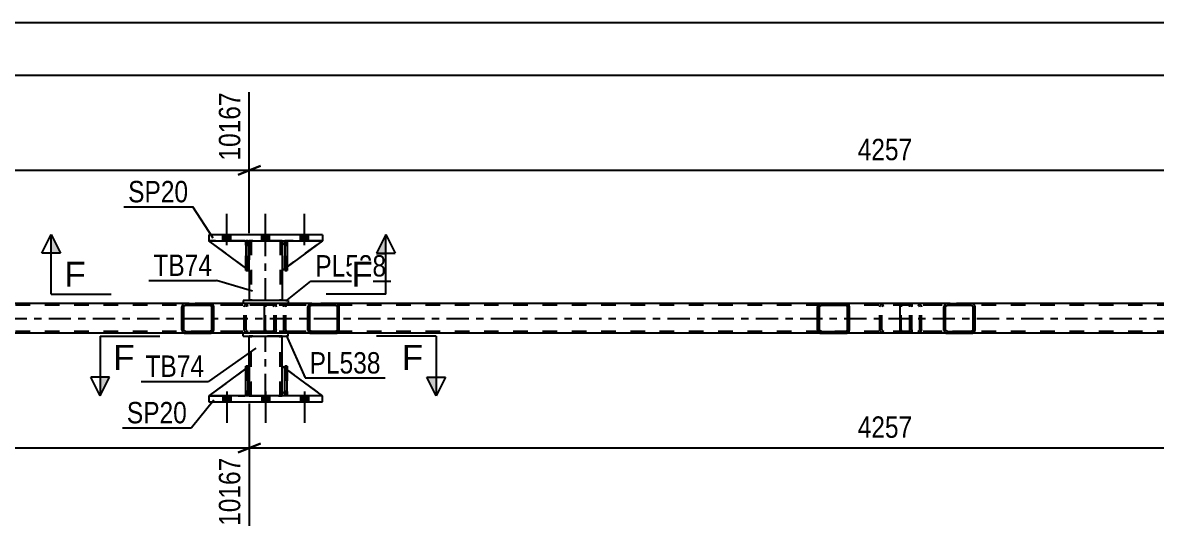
# Model space of a CAD drawing. Header units: millimetres. Extents: x 0 to 841, y 0 to 594.
# Drawn here: x 471.4 to 623.2, y 197.6 to 265.5 of the extents above; entities that cross this region are included whole.
import ezdxf

# ---------------------------------------------------------------- set-up
doc = ezdxf.new("R2010")
doc.units = ezdxf.units.MM
doc.linetypes.add('DXK_LINE_DOT2', pattern=[3.9198, 1.9599, -1.9599])
doc.linetypes.add('DXK_LINE_DOT3', pattern=[5.9187, 2.979, -0.9799, 0.9799, -0.9799])
doc.styles.add('Arial', font='ARIAL.TTF', dxfattribs={"height": 0.2})
doc.styles.add('Arial Narrow', font='ARIALN.TTF', dxfattribs={"height": 0.2})

# ---------------------------------------------------------------- blocks, each defined once
blk = doc.blocks.new('Part-122573939-2885 - 2767')
at = {"color": 2, "linetype": 'Continuous'}
for p, q in [((506.5, 215.55), (506.5, 219.55)), ((506.5, 219.55), (506.82, 219.55)), ((506.82, 215.55), (506.82, 219.55)), ((506.5, 215.55), (506.5, 215.55)), ((506.82, 215.55), (506.5, 215.55))]:
    blk.add_line(p, q, dxfattribs=at)
at = {"color": 7, "linetype": 'DXK_LINE_DOT2'}
for p, q in [((506.5, 219.55), (506.5, 216.15)), ((506.82, 216.15), (506.82, 219.55)), ((506.5, 216.15), (506.5, 215.55)), ((506.5, 216.15), (506.82, 216.15)), ((506.82, 215.55), (506.82, 216.15)), ((506.82, 215.55), (506.82, 215.55))]:
    blk.add_line(p, q, dxfattribs=at)
blk = doc.blocks.new('Part-122573939-2821 - 2767')
at = {"linetype": 'Continuous'}
h = blk.add_hatch(dxfattribs=at)
h.set_pattern_fill('', scale=0.7, style=0, pattern_type=0)
h.set_pattern_definition([(45, (513.7665, 227.6517), (-1.57154, 1.57154), [])])
h.paths.add_polyline_path([(513.8, 227.47), (513.77, 227.65), (513.66, 227.81), (513.49, 227.91), (513.3, 227.95), (510.12, 227.95), (509.93, 227.91), (509.76, 227.81), (509.65, 227.65), (509.61, 227.47), (509.61, 224.43), (509.65, 224.24), (509.76, 224.09), (509.93, 223.98), (510.12, 223.95), (513.3, 223.95), (513.49, 223.98), (513.66, 224.09), (513.77, 224.24), (513.8, 224.43)])
h.paths.add_polyline_path([(513.53, 224.34), (513.48, 224.26), (513.4, 224.21), (513.3, 224.19), (510.12, 224.19), (510.02, 224.21), (509.94, 224.26), (509.89, 224.34), (509.87, 224.43), (509.87, 227.47), (509.89, 227.56), (509.94, 227.64), (510.02, 227.69), (510.12, 227.71), (513.3, 227.71), (513.4, 227.69), (513.48, 227.64), (513.53, 227.56), (513.55, 227.47), (513.55, 224.43)])
at = {"color": 2, "linetype": 'Continuous'}
for p, q in [((503.81, 227.65), (503.87, 227.81)), ((503.87, 227.81), (503.96, 227.91)), ((503.96, 227.91), (504.06, 227.95)), ((510.12, 227.95), (504.06, 227.95)), ((510.12, 227.95), (509.93, 227.91)), ((510.12, 227.95), (513.3, 227.95)), ((513.49, 227.91), (513.3, 227.95)), ((503.79, 227.47), (503.81, 227.65)), ((503.79, 224.43), (503.79, 227.47)), ((509.65, 227.65), (509.61, 227.47)), ((509.61, 224.43), (509.61, 227.47)), ((509.87, 227.47), (509.89, 227.56)), ((509.87, 224.43), (509.87, 227.47)), ((509.89, 227.56), (509.94, 227.64)), ((509.94, 227.64), (510.02, 227.69)), ((510.02, 227.69), (510.12, 227.71)), ((510.12, 227.71), (513.3, 227.71)), ((513.3, 227.71), (513.4, 227.69)), ((513.4, 227.69), (513.48, 227.64)), ((513.48, 227.64), (513.53, 227.56)), ((513.53, 227.56), (513.55, 227.47)), ((513.55, 224.43), (513.55, 227.47)), ((513.8, 227.47), (513.77, 227.65)), ((513.8, 224.43), (513.8, 227.47)), ((503.81, 224.24), (503.79, 224.43)), ((503.87, 224.09), (503.81, 224.24)), ((503.96, 223.98), (503.87, 224.09)), ((504.06, 223.95), (503.96, 223.98)), ((510.12, 223.95), (504.06, 223.95)), ((509.61, 224.43), (509.65, 224.24)), ((509.89, 224.34), (509.87, 224.43)), ((509.94, 224.26), (509.89, 224.34)), ((509.93, 223.98), (510.12, 223.95)), ((510.02, 224.21), (509.94, 224.26)), ((510.12, 224.19), (510.02, 224.21)), ((510.12, 224.19), (513.3, 224.19)), ((510.12, 223.95), (513.3, 223.95)), ((513.4, 224.21), (513.3, 224.19)), ((513.3, 223.95), (513.49, 223.98)), ((513.48, 224.26), (513.4, 224.21)), ((513.53, 224.34), (513.48, 224.26)), ((513.55, 224.43), (513.53, 224.34)), ((513.77, 224.24), (513.8, 224.43))]:
    blk.add_line(p, q, dxfattribs=at)
at = {"color": 7, "linetype": 'DXK_LINE_DOT2'}
for p, q in [((505.34, 227.71), (505.34, 227.95)), ((506.15, 227.95), (506.34, 227.91)), ((513.3, 227.95), (510.12, 227.95)), ((503.94, 227.56), (503.93, 227.47)), ((503.93, 224.43), (503.93, 227.47)), ((503.96, 227.64), (503.94, 227.56)), ((504.01, 227.69), (503.96, 227.64)), ((504.06, 227.71), (504.01, 227.69)), ((513.3, 227.71), (504.06, 227.71)), ((506.25, 227.69), (506.15, 227.71)), ((506.33, 227.64), (506.25, 227.69)), ((506.38, 227.56), (506.33, 227.64)), ((506.4, 227.47), (506.38, 227.56)), ((506.4, 224.43), (506.4, 227.47)), ((506.62, 227.65), (506.65, 227.47)), ((506.65, 224.43), (506.65, 227.47)), ((503.93, 224.43), (503.94, 224.34)), ((503.94, 224.34), (503.96, 224.26)), ((503.96, 224.26), (504.01, 224.21)), ((504.01, 224.21), (504.06, 224.19)), ((513.3, 224.19), (504.06, 224.19)), ((505.34, 223.95), (505.34, 224.19)), ((506.15, 224.19), (506.25, 224.21)), ((506.34, 223.98), (506.15, 223.95)), ((506.25, 224.21), (506.33, 224.26)), ((506.33, 224.26), (506.38, 224.34)), ((506.38, 224.34), (506.4, 224.43)), ((506.65, 224.43), (506.62, 224.24)), ((513.3, 223.95), (510.12, 223.95))]:
    blk.add_line(p, q, dxfattribs=at)
for centre, start, end in [((506.17, 227.45), 23.8494, 68.8059), ((506.17, 224.44), 291.1941, 336.1506)]:
    blk.add_arc(centre, 0.492, start, end, dxfattribs=at)
at = {"color": 2, "linetype": 'Continuous'}
for centre, start, end in [((510.1, 227.45), 111.1941, 156.1506), ((513.32, 227.45), 23.8494, 68.8059), ((510.1, 224.44), 203.8494, 248.8059), ((513.32, 224.44), 291.1941, 336.1506)]:
    blk.add_arc(centre, 0.492, start, end, dxfattribs=at)
blk = doc.blocks.new('Part-122573939-2820 - 2767')
at = {"linetype": 'Continuous'}
h = blk.add_hatch(dxfattribs=at)
h.set_pattern_fill('', scale=0.7, style=0, pattern_type=0)
h.set_pattern_definition([(45, (582.0827, 227.6517), (-1.57154, 1.57154), [])])
h.paths.add_polyline_path([(582.12, 227.47), (582.08, 227.65), (581.97, 227.81), (581.81, 227.91), (581.61, 227.95), (578.38, 227.95), (578.18, 227.91), (578.01, 227.81), (577.9, 227.65), (577.86, 227.47), (577.86, 224.43), (577.9, 224.24), (578.01, 224.09), (578.18, 223.98), (578.38, 223.95), (581.61, 223.95), (581.81, 223.98), (581.97, 224.09), (582.08, 224.24), (582.12, 224.43)])
h.paths.add_polyline_path([(581.85, 224.34), (581.79, 224.26), (581.71, 224.21), (581.61, 224.19), (578.38, 224.19), (578.28, 224.21), (578.2, 224.26), (578.14, 224.34), (578.12, 224.43), (578.12, 227.47), (578.14, 227.56), (578.2, 227.64), (578.28, 227.69), (578.38, 227.71), (581.61, 227.71), (581.71, 227.69), (581.79, 227.64), (581.85, 227.56), (581.87, 227.47), (581.87, 224.43)])
at = {"color": 2, "linetype": 'Continuous'}
for p, q in [((578.38, 227.95), (578.18, 227.91)), ((578.38, 227.95), (581.61, 227.95)), ((589.19, 227.95), (581.61, 227.95)), ((581.81, 227.91), (581.61, 227.95)), ((577.9, 227.65), (577.86, 227.47)), ((577.86, 224.43), (577.86, 227.47)), ((578.12, 227.47), (578.14, 227.56)), ((578.12, 224.43), (578.12, 227.47)), ((578.14, 227.56), (578.2, 227.64)), ((578.2, 227.64), (578.28, 227.69)), ((578.28, 227.69), (578.38, 227.71)), ((578.38, 227.71), (581.61, 227.71)), ((581.61, 227.71), (581.71, 227.69)), ((581.71, 227.69), (581.79, 227.64)), ((581.79, 227.64), (581.85, 227.56)), ((581.85, 227.56), (581.87, 227.47)), ((581.87, 224.43), (581.87, 227.47)), ((582.12, 227.47), (582.08, 227.65)), ((582.12, 224.43), (582.12, 227.47)), ((577.86, 224.43), (577.9, 224.24)), ((578.14, 224.34), (578.12, 224.43)), ((578.2, 224.26), (578.14, 224.34)), ((578.18, 223.98), (578.38, 223.95)), ((578.28, 224.21), (578.2, 224.26)), ((578.38, 224.19), (578.28, 224.21)), ((578.38, 224.19), (581.61, 224.19)), ((578.38, 223.95), (581.61, 223.95)), ((581.71, 224.21), (581.61, 224.19)), ((581.61, 223.95), (581.81, 223.98)), ((589.19, 223.95), (581.61, 223.95)), ((581.79, 224.26), (581.71, 224.21)), ((581.85, 224.34), (581.79, 224.26)), ((581.87, 224.43), (581.85, 224.34)), ((582.08, 224.24), (582.12, 224.43))]:
    blk.add_line(p, q, dxfattribs=at)
at = {"color": 7, "linetype": 'DXK_LINE_DOT2'}
for p, q in [((581.61, 227.95), (578.38, 227.95)), ((586.53, 227.91), (586.72, 227.95)), ((589.96, 227.95), (589.19, 227.95)), ((589.96, 227.95), (590.16, 227.91)), ((589.96, 227.71), (578.38, 227.71)), ((586.21, 227.47), (586.25, 227.65)), ((586.21, 224.43), (586.21, 227.47)), ((586.49, 227.56), (586.47, 227.47)), ((586.47, 224.43), (586.47, 227.47)), ((586.54, 227.64), (586.49, 227.56)), ((586.54, 227.64), (586.57, 227.65)), ((586.57, 227.65), (586.63, 227.69)), ((586.63, 227.69), (586.72, 227.71)), ((590.06, 227.69), (589.96, 227.71)), ((590.14, 227.64), (590.06, 227.69)), ((590.2, 227.56), (590.14, 227.64)), ((590.22, 227.47), (590.2, 227.56)), ((590.22, 224.43), (590.22, 227.47)), ((590.43, 227.65), (590.47, 227.47)), ((590.47, 224.43), (590.47, 227.47)), ((589.96, 224.19), (578.38, 224.19)), ((581.61, 223.95), (578.38, 223.95)), ((586.25, 224.24), (586.21, 224.43)), ((586.47, 224.43), (586.49, 224.34)), ((586.49, 224.34), (586.54, 224.26)), ((586.72, 223.95), (586.53, 223.98)), ((586.54, 224.26), (586.63, 224.21)), ((586.63, 224.21), (586.72, 224.19)), ((589.96, 223.95), (589.19, 223.95)), ((589.96, 224.19), (590.06, 224.21)), ((590.16, 223.98), (589.96, 223.95)), ((590.06, 224.21), (590.14, 224.26)), ((590.14, 224.26), (590.2, 224.34)), ((590.2, 224.34), (590.22, 224.43)), ((590.47, 224.43), (590.43, 224.24))]:
    blk.add_line(p, q, dxfattribs=at)
at = {"color": 2, "linetype": 'Continuous'}
for centre, start, end in [((578.36, 227.45), 110.7583, 155.68), ((581.63, 227.45), 24.32, 69.2417), ((578.36, 224.45), 204.32, 249.2417), ((581.63, 224.45), 290.7583, 335.68)]:
    blk.add_arc(centre, 0.496, start, end, dxfattribs=at)
at = {"color": 7, "linetype": 'DXK_LINE_DOT2'}
for centre, start, end in [((586.71, 227.45), 110.7583, 155.68), ((589.98, 227.45), 24.32, 69.2417), ((586.71, 224.45), 204.32, 249.2417), ((589.98, 224.45), 290.7583, 335.68)]:
    blk.add_arc(centre, 0.496, start, end, dxfattribs=at)
blk = doc.blocks.new('Part-122573939-2824 - 2767')
at = {"color": 2, "linetype": 'Continuous'}
for p, q in [((501.3, 219.22), (496.35, 215.55)), ((501.75, 219.55), (501.62, 219.45)), ((501.75, 216.15), (501.75, 219.55)), ((501.3, 215.7), (501.15, 215.55)), ((501.75, 216.15), (501.62, 216.02)), ((501.75, 216.15), (501.75, 216.15))]:
    blk.add_line(p, q, dxfattribs=at)
at = {"color": 7, "linetype": 'DXK_LINE_DOT2'}
for p, q in [((501.62, 219.45), (501.3, 219.22)), ((501.75, 216.15), (501.75, 219.55)), ((501.75, 216.15), (501.15, 215.55)), ((501.62, 216.02), (501.3, 215.7)), ((496.35, 215.55), (501.15, 215.55))]:
    blk.add_line(p, q, dxfattribs=at)
blk = doc.blocks.new('Part-122573939-2825 - 2767')
at = {"color": 7, "linetype": 'DXK_LINE_DOT2'}
for p, q in [((506.15, 216.15), (506.15, 219.55)), ((506.15, 219.55), (511.55, 215.55)), ((506.75, 215.55), (506.15, 216.15)), ((511.55, 215.55), (506.75, 215.55))]:
    blk.add_line(p, q, dxfattribs=at)
blk = doc.blocks.new('Part-122573939-2826 - 2767')
at = {"color": 7, "linetype": 'DXK_LINE_DOT2'}
for p, q in [((501.62, 219.55), (501.3, 219.55)), ((501.3, 216.15), (501.3, 219.55)), ((501.3, 215.55), (501.3, 219.55)), ((501.62, 219.55), (501.62, 216.15)), ((501.62, 215.55), (501.62, 219.55)), ((501.62, 216.15), (501.3, 216.15)), ((501.3, 215.55), (501.3, 216.15)), ((501.62, 216.15), (501.62, 215.55)), ((501.62, 215.55), (501.3, 215.55)), ((501.62, 215.55), (501.62, 215.55))]:
    blk.add_line(p, q, dxfattribs=at)
blk = doc.blocks.new('Part-122573939-2828 - 2767')
at = {"color": 2, "linetype": 'Continuous'}
for p, q in [((501.3, 215.55), (501.3, 219.55)), ((501.3, 219.55), (501.62, 219.55)), ((501.62, 215.55), (501.62, 219.55)), ((501.3, 215.55), (501.3, 215.55)), ((501.62, 215.55), (501.3, 215.55))]:
    blk.add_line(p, q, dxfattribs=at)
at = {"color": 7, "linetype": 'DXK_LINE_DOT2'}
for p, q in [((501.3, 219.55), (501.3, 216.15)), ((501.62, 216.15), (501.62, 219.55)), ((501.3, 216.15), (501.3, 215.55)), ((501.3, 216.15), (501.62, 216.15)), ((501.62, 215.55), (501.62, 216.15)), ((501.62, 215.55), (501.62, 215.55))]:
    blk.add_line(p, q, dxfattribs=at)
blk = doc.blocks.new('Part-122573939-2829 - 2767')
at = {"color": 7, "linetype": 'DXK_LINE_DOT2'}
for p, q in [((501.75, 219.55), (496.35, 215.55)), ((501.75, 216.15), (501.75, 219.55)), ((501.75, 219.55), (501.75, 216.15)), ((501.15, 215.55), (501.75, 216.15)), ((501.75, 216.15), (501.15, 215.55)), ((501.75, 216.15), (501.75, 216.15)), ((496.35, 215.55), (501.15, 215.55))]:
    blk.add_line(p, q, dxfattribs=at)
blk = doc.blocks.new('Part-122573939-2831 - 2767')
at = {"linetype": 'Continuous'}
h = blk.add_hatch(dxfattribs=at)
h.set_pattern_fill('', scale=0.7, style=0, pattern_type=0)
h.set_pattern_definition([(45, (598.9007, 227.6517), (-1.57154, 1.57154), [])])
h.paths.add_polyline_path([(598.94, 227.47), (598.9, 227.65), (598.79, 227.81), (598.63, 227.91), (598.44, 227.95), (595.25, 227.95), (595.06, 227.91), (594.9, 227.81), (594.79, 227.65), (594.75, 227.47), (594.75, 224.43), (594.79, 224.24), (594.9, 224.09), (595.06, 223.98), (595.25, 223.95), (598.44, 223.95), (598.63, 223.98), (598.79, 224.09), (598.9, 224.24), (598.94, 224.43)])
h.paths.add_polyline_path([(598.67, 224.34), (598.61, 224.26), (598.53, 224.21), (598.44, 224.19), (595.25, 224.19), (595.16, 224.21), (595.07, 224.26), (595.02, 224.34), (595, 224.43), (595, 227.47), (595.02, 227.56), (595.07, 227.64), (595.16, 227.69), (595.25, 227.71), (598.44, 227.71), (598.53, 227.69), (598.61, 227.64), (598.67, 227.56), (598.69, 227.47), (598.69, 224.43)])
at = {"color": 2, "linetype": 'Continuous'}
for p, q in [((588.94, 227.65), (589, 227.81)), ((589, 227.81), (589.09, 227.91)), ((589.09, 227.91), (589.19, 227.95)), ((595.25, 227.95), (589.19, 227.95)), ((595.25, 227.95), (595.06, 227.91)), ((595.25, 227.95), (598.44, 227.95)), ((598.63, 227.91), (598.44, 227.95)), ((588.92, 227.47), (588.94, 227.65)), ((588.92, 224.43), (588.92, 227.47)), ((594.79, 227.65), (594.75, 227.47)), ((594.75, 224.43), (594.75, 227.47)), ((595, 227.47), (595.02, 227.56)), ((595, 224.43), (595, 227.47)), ((595.02, 227.56), (595.07, 227.64)), ((595.07, 227.64), (595.16, 227.69)), ((595.16, 227.69), (595.25, 227.71)), ((595.25, 227.71), (598.44, 227.71)), ((598.44, 227.71), (598.53, 227.69)), ((598.53, 227.69), (598.61, 227.64)), ((598.61, 227.64), (598.67, 227.56)), ((598.67, 227.56), (598.69, 227.47)), ((598.69, 224.43), (598.69, 227.47)), ((598.94, 227.47), (598.9, 227.65)), ((598.94, 224.43), (598.94, 227.47)), ((588.94, 224.24), (588.92, 224.43)), ((589, 224.09), (588.94, 224.24)), ((589.09, 223.98), (589, 224.09)), ((589.19, 223.95), (589.09, 223.98)), ((595.25, 223.95), (589.19, 223.95)), ((594.75, 224.43), (594.79, 224.24)), ((595.02, 224.34), (595, 224.43)), ((595.07, 224.26), (595.02, 224.34)), ((595.06, 223.98), (595.25, 223.95)), ((595.16, 224.21), (595.07, 224.26)), ((595.25, 224.19), (595.16, 224.21)), ((595.25, 224.19), (598.44, 224.19)), ((595.25, 223.95), (598.44, 223.95)), ((598.53, 224.21), (598.44, 224.19)), ((598.44, 223.95), (598.63, 223.98)), ((598.61, 224.26), (598.53, 224.21)), ((598.67, 224.34), (598.61, 224.26)), ((598.69, 224.43), (598.67, 224.34)), ((598.9, 224.24), (598.94, 224.43))]:
    blk.add_line(p, q, dxfattribs=at)
at = {"color": 7, "linetype": 'DXK_LINE_DOT2'}
for p, q in [((590.47, 227.71), (590.47, 227.95)), ((591.29, 227.95), (591.48, 227.91)), ((598.44, 227.95), (595.25, 227.95)), ((589.07, 227.56), (589.06, 227.47)), ((589.06, 224.43), (589.06, 227.47)), ((589.1, 227.64), (589.07, 227.56)), ((589.14, 227.69), (589.1, 227.64)), ((589.19, 227.71), (589.14, 227.69)), ((598.44, 227.71), (589.19, 227.71)), ((591.38, 227.69), (591.29, 227.71)), ((591.46, 227.64), (591.38, 227.69)), ((591.52, 227.56), (591.46, 227.64)), ((591.54, 227.47), (591.52, 227.56)), ((591.54, 224.43), (591.54, 227.47)), ((591.75, 227.65), (591.79, 227.47)), ((591.79, 224.43), (591.79, 227.47)), ((589.06, 224.43), (589.07, 224.34)), ((589.07, 224.34), (589.1, 224.26)), ((589.1, 224.26), (589.14, 224.21)), ((589.14, 224.21), (589.19, 224.19)), ((598.44, 224.19), (589.19, 224.19)), ((590.47, 223.95), (590.47, 224.19)), ((591.29, 224.19), (591.38, 224.21)), ((591.48, 223.98), (591.29, 223.95)), ((591.38, 224.21), (591.46, 224.26)), ((591.46, 224.26), (591.52, 224.34)), ((591.52, 224.34), (591.54, 224.43)), ((591.79, 224.43), (591.75, 224.24)), ((598.44, 223.95), (595.25, 223.95))]:
    blk.add_line(p, q, dxfattribs=at)
for centre, start, end in [((591.3, 227.45), 23.8494, 68.8059), ((591.3, 224.44), 291.1941, 336.1506)]:
    blk.add_arc(centre, 0.492, start, end, dxfattribs=at)
at = {"color": 2, "linetype": 'Continuous'}
for centre, start, end in [((595.24, 227.45), 111.1941, 156.1506), ((598.45, 227.45), 23.8494, 68.8059), ((595.24, 224.44), 203.8494, 248.8059), ((598.45, 224.44), 291.1941, 336.1506)]:
    blk.add_arc(centre, 0.492, start, end, dxfattribs=at)
blk = doc.blocks.new('Part-122573939-2838 - 2767')
at = {"color": 2, "linetype": 'Continuous'}
for p, q in [((501.75, 236.35), (501.75, 235.75)), ((506.15, 236.35), (506.15, 235.75)), ((501.75, 232.35), (501.75, 228.35)), ((506.15, 232.35), (506.15, 228.35))]:
    blk.add_line(p, q, dxfattribs=at)
at = {"color": 7, "linetype": 'DXK_LINE_DOT2'}
for p, q in [((506.15, 236.35), (501.75, 236.35)), ((501.75, 235.75), (501.75, 232.35)), ((501.99, 236.35), (501.99, 228.35)), ((505.91, 236.35), (505.91, 228.35)), ((506.15, 235.75), (506.15, 232.35)), ((506.15, 228.35), (501.75, 228.35))]:
    blk.add_line(p, q, dxfattribs=at)
at = {"color": 7, "linetype": 'DXK_LINE_DOT3'}
blk.add_line((503.95, 228.35), (503.95, 236.35), dxfattribs=at)
blk = doc.blocks.new('Part-122573939-2843 - 2767')
at = {"color": 2, "linetype": 'Continuous'}
for p, q in [((506.95, 228.35), (500.95, 228.35)), ((500.95, 228.35), (500.95, 227.95)), ((506.95, 228.35), (506.95, 227.95))]:
    blk.add_line(p, q, dxfattribs=at)
at = {"color": 7, "linetype": 'DXK_LINE_DOT2'}
blk.add_line((506.95, 227.95), (500.95, 227.95), dxfattribs=at)
blk = doc.blocks.new('Part-122573939-2848 - 2767')
at = {"color": 2, "linetype": 'Continuous'}
for p, q in [((500.95, 223.55), (500.95, 223.95)), ((500.95, 223.55), (506.95, 223.55)), ((506.95, 223.55), (506.95, 223.95))]:
    blk.add_line(p, q, dxfattribs=at)
at = {"color": 7, "linetype": 'DXK_LINE_DOT2'}
blk.add_line((506.95, 223.95), (500.95, 223.95), dxfattribs=at)
blk = doc.blocks.new('Part-122573939-2853 - 2767')
at = {"color": 2, "linetype": 'Continuous'}
for p, q in [((501.75, 219.55), (501.75, 223.55)), ((506.15, 219.55), (506.15, 223.55)), ((501.75, 215.55), (501.75, 216.15)), ((506.15, 215.55), (506.15, 216.15))]:
    blk.add_line(p, q, dxfattribs=at)
at = {"color": 7, "linetype": 'DXK_LINE_DOT2'}
for p, q in [((506.15, 223.55), (501.75, 223.55)), ((501.99, 215.55), (501.99, 223.55)), ((505.91, 215.55), (505.91, 223.55)), ((501.75, 216.15), (501.75, 219.55)), ((506.15, 216.15), (506.15, 219.55)), ((501.75, 215.55), (506.15, 215.55))]:
    blk.add_line(p, q, dxfattribs=at)
at = {"color": 7, "linetype": 'DXK_LINE_DOT3'}
blk.add_line((503.95, 215.55), (503.95, 223.55), dxfattribs=at)
blk = doc.blocks.new('Part-122573939-2859 - 2767')
at = {"color": 7, "linetype": 'DXK_LINE_DOT2'}
for p, q in [((506.82, 219.55), (506.5, 219.55)), ((506.5, 216.15), (506.5, 219.55)), ((506.5, 215.55), (506.5, 219.55)), ((506.82, 219.55), (506.82, 216.15)), ((506.82, 215.55), (506.82, 219.55)), ((506.82, 216.15), (506.5, 216.15)), ((506.5, 215.55), (506.5, 216.15)), ((506.82, 216.15), (506.82, 215.55)), ((506.82, 215.55), (506.5, 215.55)), ((506.82, 215.55), (506.82, 215.55))]:
    blk.add_line(p, q, dxfattribs=at)
blk = doc.blocks.new('Part-122573939-2860 - 2767')
at = {"color": 2, "linetype": 'Continuous'}
for p, q in [((506.15, 216.15), (506.15, 219.55)), ((506.5, 219.29), (506.15, 219.55)), ((511.55, 215.55), (506.82, 219.05)), ((506.5, 215.79), (506.15, 216.15))]:
    blk.add_line(p, q, dxfattribs=at)
at = {"color": 7, "linetype": 'DXK_LINE_DOT2'}
for p, q in [((506.82, 219.05), (506.5, 219.29)), ((506.75, 215.55), (506.5, 215.79)), ((511.55, 215.55), (506.75, 215.55)), ((511.55, 215.55), (511.55, 215.55)), ((511.55, 215.55), (511.55, 215.55))]:
    blk.add_line(p, q, dxfattribs=at)
blk = doc.blocks.new('Part-122573939-2865 - 2767')
at = {"color": 2, "linetype": 'Continuous'}
for p, q in [((511.55, 215.55), (496.35, 215.55)), ((496.35, 215.55), (496.35, 214.75)), ((496.35, 214.75), (511.55, 214.75)), ((511.55, 214.75), (511.55, 215.55))]:
    blk.add_line(p, q, dxfattribs=at)
blk = doc.blocks.new('Part-122573939-2870 - 2767')
at = {"color": 2, "linetype": 'Continuous'}
for p, q in [((511.55, 237.15), (496.35, 237.15)), ((496.35, 237.15), (496.35, 236.35)), ((511.55, 237.15), (511.55, 236.35)), ((496.35, 236.35), (511.55, 236.35))]:
    blk.add_line(p, q, dxfattribs=at)
blk = doc.blocks.new('Part-122573939-2878 - 2767')
at = {"color": 2, "linetype": 'Continuous'}
for p, q in [((506.82, 236.35), (506.5, 236.35)), ((506.5, 236.35), (506.5, 232.35)), ((506.82, 236.35), (506.82, 236.35)), ((506.82, 236.35), (506.82, 232.35)), ((506.82, 232.35), (506.5, 232.35))]:
    blk.add_line(p, q, dxfattribs=at)
at = {"color": 7, "linetype": 'DXK_LINE_DOT2'}
for p, q in [((506.5, 235.75), (506.5, 236.35)), ((506.82, 235.75), (506.5, 235.75)), ((506.5, 235.75), (506.5, 232.35)), ((506.82, 235.75), (506.82, 236.35)), ((506.82, 236.35), (506.82, 236.35)), ((506.82, 232.35), (506.82, 235.75))]:
    blk.add_line(p, q, dxfattribs=at)
blk = doc.blocks.new('Part-122573939-2961 - 2767')
at = {"color": 7, "linetype": 'DXK_LINE_DOT2'}
for p, q in [((506.5, 235.75), (506.5, 236.35)), ((506.5, 236.35), (506.5, 236.35)), ((506.5, 236.35), (506.5, 232.35)), ((506.82, 236.35), (506.5, 236.35)), ((506.5, 232.35), (506.5, 235.75)), ((506.5, 235.75), (506.82, 235.75)), ((506.82, 235.75), (506.82, 236.35)), ((506.82, 232.35), (506.82, 236.35)), ((506.82, 235.75), (506.82, 232.35)), ((506.5, 232.35), (506.82, 232.35))]:
    blk.add_line(p, q, dxfattribs=at)
blk = doc.blocks.new('Part-122573939-2967 - 2767')
at = {"color": 7, "linetype": 'DXK_LINE_DOT2'}
for p, q in [((501.3, 235.75), (501.3, 236.35)), ((501.3, 236.35), (501.3, 236.35)), ((501.3, 236.35), (501.3, 232.35)), ((501.62, 236.35), (501.3, 236.35)), ((501.3, 232.35), (501.3, 235.75)), ((501.3, 235.75), (501.62, 235.75)), ((501.62, 235.75), (501.62, 236.35)), ((501.62, 232.35), (501.62, 236.35)), ((501.62, 235.75), (501.62, 232.35)), ((501.3, 232.35), (501.62, 232.35))]:
    blk.add_line(p, q, dxfattribs=at)
blk = doc.blocks.new('Part-122573939-2969 - 2767')
at = {"color": 2, "linetype": 'Continuous'}
for p, q in [((501.62, 236.35), (501.3, 236.35)), ((501.3, 236.35), (501.3, 232.35)), ((501.62, 236.35), (501.62, 236.35)), ((501.62, 236.35), (501.62, 232.35)), ((501.62, 232.35), (501.3, 232.35))]:
    blk.add_line(p, q, dxfattribs=at)
at = {"color": 7, "linetype": 'DXK_LINE_DOT2'}
for p, q in [((501.3, 235.75), (501.3, 236.35)), ((501.62, 235.75), (501.3, 235.75)), ((501.3, 235.75), (501.3, 232.35)), ((501.62, 235.75), (501.62, 236.35)), ((501.62, 236.35), (501.62, 236.35)), ((501.62, 232.35), (501.62, 235.75))]:
    blk.add_line(p, q, dxfattribs=at)
blk = doc.blocks.new('Part-122573939-2970 - 2767')
at = {"color": 7, "linetype": 'DXK_LINE_DOT2'}
for p, q in [((501.75, 232.35), (496.35, 236.35)), ((496.35, 236.35), (501.15, 236.35)), ((501.15, 236.35), (501.75, 235.75)), ((501.75, 235.75), (501.15, 236.35)), ((501.75, 235.75), (501.75, 232.35)), ((501.75, 235.75), (501.75, 235.75)), ((501.75, 235.75), (501.75, 232.35))]:
    blk.add_line(p, q, dxfattribs=at)
blk = doc.blocks.new('Part-122573939-2971 - 2767')
at = {"color": 2, "linetype": 'Continuous'}
for p, q in [((501.3, 232.68), (496.35, 236.35)), ((501.3, 236.19), (501.15, 236.35)), ((501.75, 235.75), (501.62, 235.87)), ((501.75, 235.75), (501.75, 235.75)), ((501.75, 232.35), (501.75, 235.75)), ((501.62, 232.44), (501.75, 232.35)), ((501.75, 232.35), (501.75, 232.35))]:
    blk.add_line(p, q, dxfattribs=at)
at = {"color": 7, "linetype": 'DXK_LINE_DOT2'}
for p, q in [((501.15, 236.35), (496.35, 236.35)), ((501.15, 236.35), (501.75, 235.75)), ((501.62, 235.87), (501.3, 236.19)), ((501.75, 235.75), (501.75, 232.35)), ((501.62, 232.44), (501.3, 232.68))]:
    blk.add_line(p, q, dxfattribs=at)
blk = doc.blocks.new('Part-122573939-2992 - 2767')
at = {"color": 2, "linetype": 'Continuous'}
for p, q in [((506.5, 236.1), (506.15, 235.75)), ((506.15, 235.75), (506.15, 232.35)), ((511.55, 236.35), (506.82, 232.85)), ((506.5, 232.61), (506.15, 232.35))]:
    blk.add_line(p, q, dxfattribs=at)
at = {"color": 7, "linetype": 'DXK_LINE_DOT2'}
for p, q in [((506.75, 236.35), (506.5, 236.1)), ((511.55, 236.35), (506.75, 236.35)), ((506.82, 232.85), (506.5, 232.61))]:
    blk.add_line(p, q, dxfattribs=at)
blk = doc.blocks.new('Part-122573939-2994 - 2767')
at = {"color": 7, "linetype": 'DXK_LINE_DOT2'}
for p, q in [((506.75, 236.35), (506.15, 235.75)), ((506.15, 232.35), (511.55, 236.35)), ((506.15, 235.75), (506.15, 232.35)), ((511.55, 236.35), (506.75, 236.35))]:
    blk.add_line(p, q, dxfattribs=at)
blk = doc.blocks.new('Bolt-122573939-3000 - 2767')
at = {"linetype": 'Continuous'}
for points in [[(499.27, 215.55), (498.23, 215.55), (498.23, 214.75), (499.27, 214.75)], [(499.27, 215.55), (498.23, 215.55), (498.23, 214.75), (499.27, 214.75)], [(499.27, 215.55), (498.23, 215.55), (498.23, 214.75), (499.27, 214.75)], [(504.47, 215.55), (503.43, 215.55), (503.43, 214.75), (504.47, 214.75)], [(504.47, 215.55), (503.43, 215.55), (503.43, 214.75), (504.47, 214.75)], [(509.67, 215.55), (508.63, 215.55), (508.63, 214.75), (509.67, 214.75)], [(509.67, 215.55), (508.63, 215.55), (508.63, 214.75), (509.67, 214.75)], [(509.67, 215.55), (508.63, 215.55), (508.63, 214.75), (509.67, 214.75)]]:
    blk.add_hatch(color=1, dxfattribs=at).paths.add_polyline_path(points)
at = {"color": 1, "linetype": 'Continuous'}
for p, q in [((498.75, 216.15), (498.75, 211.95)), ((498.75, 216.15), (498.75, 211.95)), ((498.75, 216.15), (498.75, 211.95)), ((503.95, 216.15), (503.95, 211.95)), ((503.95, 216.15), (503.95, 211.95)), ((509.15, 216.15), (509.15, 211.95)), ((509.15, 216.15), (509.15, 211.95)), ((509.15, 216.15), (509.15, 211.95)), ((498.23, 215.55), (498.23, 214.75)), ((498.23, 215.55), (498.23, 214.75)), ((498.23, 215.55), (498.23, 214.75)), ((499.27, 215.55), (499.27, 214.75)), ((499.27, 215.55), (499.27, 214.75)), ((499.27, 215.55), (499.27, 214.75)), ((503.43, 215.55), (503.43, 214.75)), ((503.43, 215.55), (503.43, 214.75)), ((504.47, 215.55), (504.47, 214.75)), ((504.47, 215.55), (504.47, 214.75)), ((508.63, 215.55), (508.63, 214.75)), ((508.63, 215.55), (508.63, 214.75)), ((508.63, 215.55), (508.63, 214.75)), ((509.67, 215.55), (509.67, 214.75)), ((509.67, 215.55), (509.67, 214.75)), ((509.67, 215.55), (509.67, 214.75))]:
    blk.add_line(p, q, dxfattribs=at)
blk = doc.blocks.new('Part-122573939-3030 - 2767')
at = {"linetype": 'Continuous'}
h = blk.add_hatch(dxfattribs=at)
h.set_pattern_fill('', scale=0.7, style=0, pattern_type=0)
h.set_pattern_definition([(45, (496.9485, 227.6517), (-1.57154, 1.57154), [])])
h.paths.add_polyline_path([(496.99, 227.47), (496.95, 227.65), (496.84, 227.81), (496.67, 227.91), (496.48, 227.95), (493.24, 227.95), (493.05, 227.91), (492.88, 227.81), (492.77, 227.65), (492.73, 227.47), (492.73, 224.43), (492.77, 224.24), (492.88, 224.09), (493.05, 223.98), (493.24, 223.95), (496.48, 223.95), (496.67, 223.98), (496.84, 224.09), (496.95, 224.24), (496.99, 224.43)])
h.paths.add_polyline_path([(496.71, 224.34), (496.66, 224.26), (496.57, 224.21), (496.48, 224.19), (493.24, 224.19), (493.14, 224.21), (493.06, 224.26), (493.01, 224.34), (492.99, 224.43), (492.99, 227.47), (493.01, 227.56), (493.06, 227.64), (493.14, 227.69), (493.24, 227.71), (496.48, 227.71), (496.57, 227.69), (496.66, 227.64), (496.71, 227.56), (496.73, 227.47), (496.73, 224.43)])
at = {"color": 2, "linetype": 'Continuous'}
for p, q in [((493.24, 227.95), (493.05, 227.91)), ((493.24, 227.95), (496.48, 227.95)), ((504.06, 227.95), (496.48, 227.95)), ((496.67, 227.91), (496.48, 227.95)), ((492.77, 227.65), (492.73, 227.47)), ((492.73, 224.43), (492.73, 227.47)), ((492.99, 227.47), (493.01, 227.56)), ((492.99, 224.43), (492.99, 227.47)), ((493.01, 227.56), (493.06, 227.64)), ((493.06, 227.64), (493.14, 227.69)), ((493.14, 227.69), (493.24, 227.71)), ((493.24, 227.71), (496.48, 227.71)), ((496.48, 227.71), (496.57, 227.69)), ((496.57, 227.69), (496.66, 227.64)), ((496.66, 227.64), (496.71, 227.56)), ((496.71, 227.56), (496.73, 227.47)), ((496.73, 224.43), (496.73, 227.47)), ((496.99, 227.47), (496.95, 227.65)), ((496.99, 224.43), (496.99, 227.47)), ((492.73, 224.43), (492.77, 224.24)), ((493.01, 224.34), (492.99, 224.43)), ((493.06, 224.26), (493.01, 224.34)), ((493.05, 223.98), (493.24, 223.95)), ((493.14, 224.21), (493.06, 224.26)), ((493.24, 224.19), (493.14, 224.21)), ((493.24, 224.19), (496.48, 224.19)), ((493.24, 223.95), (496.48, 223.95)), ((496.57, 224.21), (496.48, 224.19)), ((496.48, 223.95), (496.67, 223.98)), ((504.06, 223.95), (496.48, 223.95)), ((496.66, 224.26), (496.57, 224.21)), ((496.71, 224.34), (496.66, 224.26)), ((496.73, 224.43), (496.71, 224.34)), ((496.95, 224.24), (496.99, 224.43))]:
    blk.add_line(p, q, dxfattribs=at)
at = {"color": 7, "linetype": 'DXK_LINE_DOT2'}
for p, q in [((496.48, 227.95), (493.24, 227.95)), ((501.4, 227.91), (501.59, 227.95)), ((504.83, 227.95), (504.06, 227.95)), ((504.83, 227.95), (505.02, 227.91)), ((504.83, 227.71), (493.24, 227.71)), ((501.08, 227.47), (501.12, 227.65)), ((501.08, 224.43), (501.08, 227.47)), ((501.35, 227.56), (501.34, 227.47)), ((501.34, 224.43), (501.34, 227.47)), ((501.41, 227.64), (501.35, 227.56)), ((501.41, 227.64), (501.43, 227.65)), ((501.43, 227.65), (501.49, 227.69)), ((501.49, 227.69), (501.59, 227.71)), ((504.92, 227.69), (504.83, 227.71)), ((505.01, 227.64), (504.92, 227.69)), ((505.06, 227.56), (505.01, 227.64)), ((505.08, 227.47), (505.06, 227.56)), ((505.08, 224.43), (505.08, 227.47)), ((505.3, 227.65), (505.34, 227.47)), ((505.34, 224.43), (505.34, 227.47)), ((504.83, 224.19), (493.24, 224.19)), ((496.48, 223.95), (493.24, 223.95)), ((501.12, 224.24), (501.08, 224.43)), ((501.34, 224.43), (501.35, 224.34)), ((501.35, 224.34), (501.41, 224.26)), ((501.59, 223.95), (501.4, 223.98)), ((501.41, 224.26), (501.43, 224.24)), ((501.43, 224.24), (501.49, 224.21)), ((501.49, 224.21), (501.59, 224.19)), ((504.83, 223.95), (504.06, 223.95)), ((504.83, 224.19), (504.92, 224.21)), ((505.02, 223.98), (504.83, 223.95)), ((504.92, 224.21), (505.01, 224.26)), ((505.01, 224.26), (505.06, 224.34)), ((505.06, 224.34), (505.08, 224.43)), ((505.34, 224.43), (505.3, 224.24))]:
    blk.add_line(p, q, dxfattribs=at)
at = {"color": 2, "linetype": 'Continuous'}
for centre, start, end in [((493.22, 227.45), 110.7583, 155.68), ((496.5, 227.45), 24.32, 69.2417), ((493.22, 224.45), 204.32, 249.2417), ((496.5, 224.45), 290.7583, 335.68)]:
    blk.add_arc(centre, 0.496, start, end, dxfattribs=at)
at = {"color": 7, "linetype": 'DXK_LINE_DOT2'}
for centre, start, end in [((501.57, 227.45), 110.7583, 155.68), ((504.85, 227.45), 24.32, 69.2417), ((501.57, 224.45), 204.32, 249.2417), ((504.85, 224.45), 290.7583, 335.68)]:
    blk.add_arc(centre, 0.496, start, end, dxfattribs=at)
blk = doc.blocks.new('Part-122573939-3036 - 2767')
at = {"color": 7, "linetype": 'DXK_LINE_DOT2'}
for p, q in [((760.23, 227.95), (322.97, 227.95)), ((513.3, 227.95), (493.24, 227.95)), ((598.44, 227.95), (578.38, 227.95)), ((770.34, 227.71), (107.94, 227.71)), ((770.34, 224.19), (107.94, 224.19)), ((513.3, 223.95), (493.24, 223.95)), ((598.44, 223.95), (578.38, 223.95))]:
    blk.add_line(p, q, dxfattribs=at)
at = {"color": 2, "linetype": 'Continuous'}
for p, q in [((493.24, 227.95), (428.17, 227.95)), ((578.38, 227.95), (513.3, 227.95)), ((663.51, 227.95), (598.44, 227.95)), ((493.24, 223.95), (428.17, 223.95)), ((578.38, 223.95), (513.3, 223.95)), ((663.51, 223.95), (598.44, 223.95))]:
    blk.add_line(p, q, dxfattribs=at)
at = {"color": 7, "linetype": 'DXK_LINE_DOT3'}
blk.add_line((107.94, 225.95), (770.34, 225.95), dxfattribs=at)
blk = doc.blocks.new('Bolt-122573939-3051 - 2767')
at = {"linetype": 'Continuous'}
for points in [[(498.23, 236.35), (499.27, 236.35), (499.27, 237.15), (498.23, 237.15)], [(498.23, 236.35), (499.27, 236.35), (499.27, 237.15), (498.23, 237.15)], [(498.23, 236.35), (499.27, 236.35), (499.27, 237.15), (498.23, 237.15)], [(503.43, 236.35), (504.47, 236.35), (504.47, 237.15), (503.43, 237.15)], [(503.43, 236.35), (504.47, 236.35), (504.47, 237.15), (503.43, 237.15)], [(508.63, 236.35), (509.67, 236.35), (509.67, 237.15), (508.63, 237.15)], [(508.63, 236.35), (509.67, 236.35), (509.67, 237.15), (508.63, 237.15)], [(508.63, 236.35), (509.67, 236.35), (509.67, 237.15), (508.63, 237.15)]]:
    blk.add_hatch(color=1, dxfattribs=at).paths.add_polyline_path(points)
at = {"color": 1, "linetype": 'Continuous'}
for p, q in [((498.75, 235.75), (498.75, 239.95)), ((498.75, 235.75), (498.75, 239.95)), ((498.75, 235.75), (498.75, 239.95)), ((503.95, 235.75), (503.95, 239.95)), ((503.95, 235.75), (503.95, 239.95)), ((509.15, 235.75), (509.15, 239.95)), ((509.15, 235.75), (509.15, 239.95)), ((509.15, 235.75), (509.15, 239.95)), ((498.23, 236.35), (498.23, 237.15)), ((498.23, 236.35), (498.23, 237.15)), ((498.23, 236.35), (498.23, 237.15)), ((499.27, 236.35), (499.27, 237.15)), ((499.27, 236.35), (499.27, 237.15)), ((499.27, 236.35), (499.27, 237.15)), ((503.43, 236.35), (503.43, 237.15)), ((503.43, 236.35), (503.43, 237.15)), ((504.47, 236.35), (504.47, 237.15)), ((504.47, 236.35), (504.47, 237.15)), ((508.63, 236.35), (508.63, 237.15)), ((508.63, 236.35), (508.63, 237.15)), ((508.63, 236.35), (508.63, 237.15)), ((509.67, 236.35), (509.67, 237.15)), ((509.67, 236.35), (509.67, 237.15)), ((509.67, 236.35), (509.67, 237.15))]:
    blk.add_line(p, q, dxfattribs=at)
blk = doc.blocks.new('StraightDimension-122573939-3115 - 2767')
at = {"color": 7, "linetype": 'Continuous'}
for p, q in [((501.75, 237.35), (501.75, 256.22)), ((672.02, 237.35), (672.02, 256.22)), ((503.25, 246.38), (500.25, 245.18)), ((670.52, 245.18), (673.52, 246.38)), ((501.75, 245.78), (672.02, 245.78))]:
    blk.add_line(p, q, dxfattribs=at)
at = {"color": 0, "linetype": 'Continuous'}
blk.add_wipeout([(671.42, 256.82), (667.22, 256.82), (667.22, 246.48), (671.42, 246.48)], dxfattribs=at)
at = {"color": 0}
blk.add_wipeout([(591.14, 246.53), (591.14, 250.73), (582.63, 250.73), (582.63, 246.53)], dxfattribs=at)
at = {"color": 3, "linetype": 'Continuous', "style": 'Arial Narrow'}
blk.add_text('14424', height=2.863, rotation=90.0002, dxfattribs=at).set_placement((670.82, 247.08))
at = {"color": 3, "style": 'Arial Narrow'}
blk.add_text('4257', height=2.863, dxfattribs=at).set_placement((583.23, 247.13))
blk = doc.blocks.new('StraightDimension-122573939-3074 - 2767')
at = {"color": 7, "linetype": 'Continuous'}
blk.add_line((97.72, 258.54), (780.56, 258.54), dxfattribs=at)
blk = doc.blocks.new('StraightDimension-122573939-3095 - 2767')
at = {"color": 7, "linetype": 'Continuous'}
blk.add_line((97.08, 265.55), (781.2, 265.55), dxfattribs=at)
blk = doc.blocks.new('StraightDimension-122573939-3110 - 2767')
at = {"color": 7, "linetype": 'Continuous'}
for p, q in [((501.75, 237.35), (501.75, 256.22)), ((246.35, 237.35), (246.35, 254.39)), ((247.85, 246.38), (244.85, 245.18)), ((500.25, 245.18), (503.25, 246.38)), ((246.35, 245.78), (501.75, 245.78))]:
    blk.add_line(p, q, dxfattribs=at)
at = {"color": 0, "linetype": 'Continuous'}
blk.add_wipeout([(501.15, 256.82), (496.95, 256.82), (496.95, 246.48), (501.15, 246.48)], dxfattribs=at)
at = {"color": 0}
blk.add_wipeout([(378.3, 246.53), (378.3, 250.73), (369.79, 250.73), (369.79, 246.53)], dxfattribs=at)
at = {"color": 3, "linetype": 'Continuous', "style": 'Arial Narrow'}
blk.add_text('10167', height=2.863, rotation=90.0002, dxfattribs=at).set_placement((500.55, 247.08))
at = {"color": 3, "style": 'Arial Narrow'}
blk.add_text('6385', height=2.863, dxfattribs=at).set_placement((370.39, 247.13))
blk = doc.blocks.new('StraightDimension-122573939-3174 - 2767')
at = {"color": 7, "linetype": 'Continuous'}
for p, q in [((246.35, 214.55), (246.35, 199.99)), ((501.75, 214.55), (501.75, 198.16)), ((247.85, 209.2), (244.85, 208)), ((246.35, 208.6), (501.75, 208.6)), ((500.25, 208), (503.25, 209.2))]:
    blk.add_line(p, q, dxfattribs=at)
at = {"color": 0}
blk.add_wipeout([(378.3, 209.35), (378.3, 213.55), (369.79, 213.55), (369.79, 209.35)], dxfattribs=at)
at = {"color": 0, "linetype": 'Continuous'}
blk.add_wipeout([(501.15, 207.9), (496.95, 207.9), (496.95, 197.56), (501.15, 197.56)], dxfattribs=at)
at = {"color": 3, "style": 'Arial Narrow'}
blk.add_text('6385', height=2.863, dxfattribs=at).set_placement((370.39, 209.95))
at = {"color": 3, "linetype": 'Continuous', "style": 'Arial Narrow'}
blk.add_text('10167', height=2.863, rotation=90.0002, dxfattribs=at).set_placement((500.55, 198.16))
blk = doc.blocks.new('StraightDimension-122573939-3180 - 2767')
at = {"color": 7, "linetype": 'Continuous'}
for p, q in [((501.75, 214.55), (501.75, 198.16)), ((672.02, 214.55), (672.02, 198.16)), ((503.25, 209.2), (500.25, 208)), ((501.75, 208.6), (672.02, 208.6)), ((670.52, 208), (673.52, 209.2))]:
    blk.add_line(p, q, dxfattribs=at)
at = {"color": 0}
blk.add_wipeout([(591.14, 209.35), (591.14, 213.55), (582.63, 213.55), (582.63, 209.35)], dxfattribs=at)
at = {"color": 0, "linetype": 'Continuous'}
blk.add_wipeout([(671.42, 207.9), (667.22, 207.9), (667.22, 197.56), (671.42, 197.56)], dxfattribs=at)
at = {"color": 3, "style": 'Arial Narrow'}
blk.add_text('4257', height=2.863, dxfattribs=at).set_placement((583.23, 209.95))
at = {"color": 3, "linetype": 'Continuous', "style": 'Arial Narrow'}
blk.add_text('14424', height=2.863, rotation=90.0002, dxfattribs=at).set_placement((670.82, 198.16))
blk = doc.blocks.new('Mark-122573939-2834 - 2767')
at = {"color": 0}
blk.add_wipeout([(496.77, 231.63), (496.77, 234.63), (488.92, 234.63), (488.92, 231.63)], dxfattribs=at)
blk.add_wipeout([(496.77, 231.63), (496.77, 234.63), (488.92, 234.63), (488.92, 231.63)], dxfattribs=at)
at = {"color": 30, "linetype": 'Continuous'}
for p in [(488.32, 231.03), (502.21, 229.59)]:
    blk.add_line(p, (497.37, 231.03), dxfattribs=at)
at = {"color": 3, "style": 'Arial Narrow'}
blk.add_text('TB74', height=2.863, dxfattribs=at).set_placement((488.92, 231.63))
blk = doc.blocks.new('Mark-122573939-2839 - 2767')
at = {"color": 0}
blk.add_wipeout([(520.11, 231.55), (520.11, 234.55), (510.6, 234.55), (510.6, 231.55)], dxfattribs=at)
blk.add_wipeout([(520.11, 231.55), (520.11, 234.55), (510.6, 234.55), (510.6, 231.55)], dxfattribs=at)
at = {"color": 30, "linetype": 'Continuous'}
for p, q in [((506.64, 228.26), (510, 230.95)), ((510, 230.95), (520.71, 230.95))]:
    blk.add_line(p, q, dxfattribs=at)
at = {"color": 3, "style": 'Arial Narrow'}
blk.add_text('PL538', height=2.863, dxfattribs=at).set_placement((510.6, 231.55))
blk = doc.blocks.new('Mark-122573939-2844 - 2767')
at = {"color": 0}
blk.add_wipeout([(519.34, 218.56), (519.34, 221.56), (509.84, 221.56), (509.84, 218.56)], dxfattribs=at)
blk.add_wipeout([(519.34, 218.56), (519.34, 221.56), (509.84, 221.56), (509.84, 218.56)], dxfattribs=at)
at = {"color": 30, "linetype": 'Continuous'}
for p, q in [((506.68, 223.71), (509.24, 217.96)), ((509.24, 217.96), (519.94, 217.96))]:
    blk.add_line(p, q, dxfattribs=at)
at = {"color": 3, "style": 'Arial Narrow'}
blk.add_text('PL538', height=2.863, dxfattribs=at).set_placement((509.84, 218.56))
blk = doc.blocks.new('Mark-122573939-2849 - 2767')
at = {"color": 0}
blk.add_wipeout([(495.71, 218.11), (495.71, 221.11), (487.86, 221.11), (487.86, 218.11)], dxfattribs=at)
blk.add_wipeout([(495.71, 218.11), (495.71, 221.11), (487.86, 221.11), (487.86, 218.11)], dxfattribs=at)
at = {"color": 30, "linetype": 'Continuous'}
for p in [(502.64, 221.94), (487.26, 217.51)]:
    blk.add_line(p, (496.31, 217.51), dxfattribs=at)
at = {"color": 3, "style": 'Arial Narrow'}
blk.add_text('TB74', height=2.863, dxfattribs=at).set_placement((487.86, 218.11))
blk = doc.blocks.new('Mark-122573939-2861 - 2767')
at = {"color": 0}
blk.add_wipeout([(493.4, 211.89), (493.4, 214.89), (485.37, 214.89), (485.37, 211.89)], dxfattribs=at)
blk.add_wipeout([(493.4, 211.89), (493.4, 214.89), (485.37, 214.89), (485.37, 211.89)], dxfattribs=at)
at = {"color": 30, "linetype": 'Continuous'}
for p in [(496.99, 214.99), (484.77, 211.29)]:
    blk.add_line(p, (494, 211.29), dxfattribs=at)
at = {"color": 3, "style": 'Arial Narrow'}
blk.add_text('SP20', height=2.863, dxfattribs=at).set_placement((485.37, 211.89))
blk = doc.blocks.new('Mark-122573939-2866 - 2767')
at = {"color": 0}
blk.add_wipeout([(493.58, 241.49), (493.58, 244.49), (485.54, 244.49), (485.54, 241.49)], dxfattribs=at)
blk.add_wipeout([(493.58, 241.49), (493.58, 244.49), (485.54, 244.49), (485.54, 241.49)], dxfattribs=at)
at = {"color": 30, "linetype": 'Continuous'}
for p in [(484.94, 240.89), (496.93, 236.68)]:
    blk.add_line(p, (494.18, 240.89), dxfattribs=at)
at = {"color": 3, "style": 'Arial Narrow'}
blk.add_text('SP20', height=2.863, dxfattribs=at).set_placement((485.54, 241.49))
blk = doc.blocks.new('SectionMark-122573939-3214 - 2767')
at = {"linetype": 'Continuous'}
for points in [[(476.5, 234.68), (475.25, 234.68), (475.25, 237.18)], [(520.06, 234.68), (518.81, 234.68), (520.06, 237.18)]]:
    blk.add_hatch(color=6, dxfattribs=at).paths.add_polyline_path(points)
at = {"color": 6, "linetype": 'Continuous'}
for p, q in [((474, 234.68), (475.25, 237.18)), ((475.25, 229.18), (475.25, 237.18)), ((475.25, 237.18), (476.5, 234.68)), ((520.06, 237.18), (518.81, 234.68)), ((520.06, 229.18), (520.06, 237.18)), ((520.06, 237.18), (521.31, 234.68)), ((476.5, 234.68), (474, 234.68)), ((518.81, 234.68), (521.31, 234.68)), ((475.25, 229.18), (483.25, 229.18)), ((520.06, 229.18), (512.06, 229.18))]:
    blk.add_line(p, q, dxfattribs=at)
at = {"color": 0, "linetype": 'Continuous'}
for points in [[(479.85, 230.18), (479.85, 233.68), (477, 233.68), (477, 230.18)], [(518.31, 230.18), (518.31, 233.68), (515.46, 233.68), (515.46, 230.18)]]:
    blk.add_wipeout(points, dxfattribs=at)
at = {"color": 3, "linetype": 'Continuous', "style": 'Arial'}
for p in [(477, 230.18), (515.46, 230.18)]:
    blk.add_text('F', height=3.34, dxfattribs=at).set_placement(p)
blk = doc.blocks.new('SectionMark-122573939-3212 - 2767')
at = {"linetype": 'Continuous'}
for points in [[(481.8, 218.05), (483.05, 218.05), (481.8, 215.55)], [(525.55, 218.05), (526.8, 218.05), (526.8, 215.55)]]:
    blk.add_hatch(color=6, dxfattribs=at).paths.add_polyline_path(points)
at = {"color": 6, "linetype": 'Continuous'}
for p, q in [((481.8, 223.55), (489.8, 223.55)), ((481.8, 223.55), (481.8, 215.55)), ((526.8, 223.55), (518.8, 223.55)), ((526.8, 223.55), (526.8, 215.55)), ((481.8, 215.55), (480.55, 218.05)), ((483.05, 218.05), (480.55, 218.05)), ((481.8, 215.55), (483.05, 218.05)), ((525.55, 218.05), (528.05, 218.05)), ((526.8, 215.55), (525.55, 218.05)), ((528.05, 218.05), (526.8, 215.55))]:
    blk.add_line(p, q, dxfattribs=at)
at = {"color": 0, "linetype": 'Continuous'}
for points in [[(486.4, 219.05), (486.4, 222.55), (483.55, 222.55), (483.55, 219.05)], [(525.05, 219.05), (525.05, 222.55), (522.2, 222.55), (522.2, 219.05)]]:
    blk.add_wipeout(points, dxfattribs=at)
at = {"color": 3, "linetype": 'Continuous', "style": 'Arial'}
for p in [(483.55, 219.05), (522.2, 219.05)]:
    blk.add_text('F', height=3.34, dxfattribs=at).set_placement(p)

msp = doc.modelspace()

# ---------------------------------------------------------------- block references
for name in ['Bolt-122573939-3051 - 2767', 'Part-122573939-2870 - 2767', 'Part-122573939-2970 - 2767', 'Part-122573939-2971 - 2767', 'Part-122573939-2967 - 2767', 'Part-122573939-2969 - 2767', 'Part-122573939-2838 - 2767', 'Part-122573939-2992 - 2767', 'Part-122573939-2994 - 2767', 'Part-122573939-2878 - 2767', 'Part-122573939-2961 - 2767', 'Part-122573939-3036 - 2767', 'Part-122573939-3030 - 2767', 'Part-122573939-2843 - 2767', 'Part-122573939-2821 - 2767', 'Part-122573939-2820 - 2767', 'Part-122573939-2831 - 2767', 'Part-122573939-2848 - 2767', 'Part-122573939-2853 - 2767', 'Part-122573939-2824 - 2767', 'Part-122573939-2829 - 2767', 'Part-122573939-2826 - 2767', 'Part-122573939-2828 - 2767', 'Part-122573939-2825 - 2767', 'Part-122573939-2860 - 2767', 'Part-122573939-2885 - 2767', 'Part-122573939-2859 - 2767', 'Bolt-122573939-3000 - 2767', 'Part-122573939-2865 - 2767']:
    msp.add_blockref(name, (0, 0))

# ---------------------------------------------------------------- next in the draw order: block references
for name in ['StraightDimension-122573939-3115 - 2767', 'Mark-122573939-2844 - 2767', 'Mark-122573939-2849 - 2767', 'StraightDimension-122573939-3174 - 2767']:
    msp.add_blockref(name, (0, 0))

# ---------------------------------------------------------------- next in the draw order: block references
for name in ['StraightDimension-122573939-3074 - 2767', 'Mark-122573939-2861 - 2767', 'StraightDimension-122573939-3180 - 2767']:
    msp.add_blockref(name, (0, 0))

# ---------------------------------------------------------------- next in the draw order: block references
for name in ['StraightDimension-122573939-3095 - 2767', 'SectionMark-122573939-3212 - 2767']:
    msp.add_blockref(name, (0, 0))

# ---------------------------------------------------------------- next in the draw order: block references
for name in ['StraightDimension-122573939-3110 - 2767', 'Mark-122573939-2834 - 2767', 'Mark-122573939-2839 - 2767']:
    msp.add_blockref(name, (0, 0))

# ---------------------------------------------------------------- next in the draw order: block references
msp.add_blockref('Mark-122573939-2866 - 2767', (0, 0))

# ---------------------------------------------------------------- next in the draw order: block references
msp.add_blockref('SectionMark-122573939-3214 - 2767', (0, 0))

doc.saveas('drawing.dxf')
